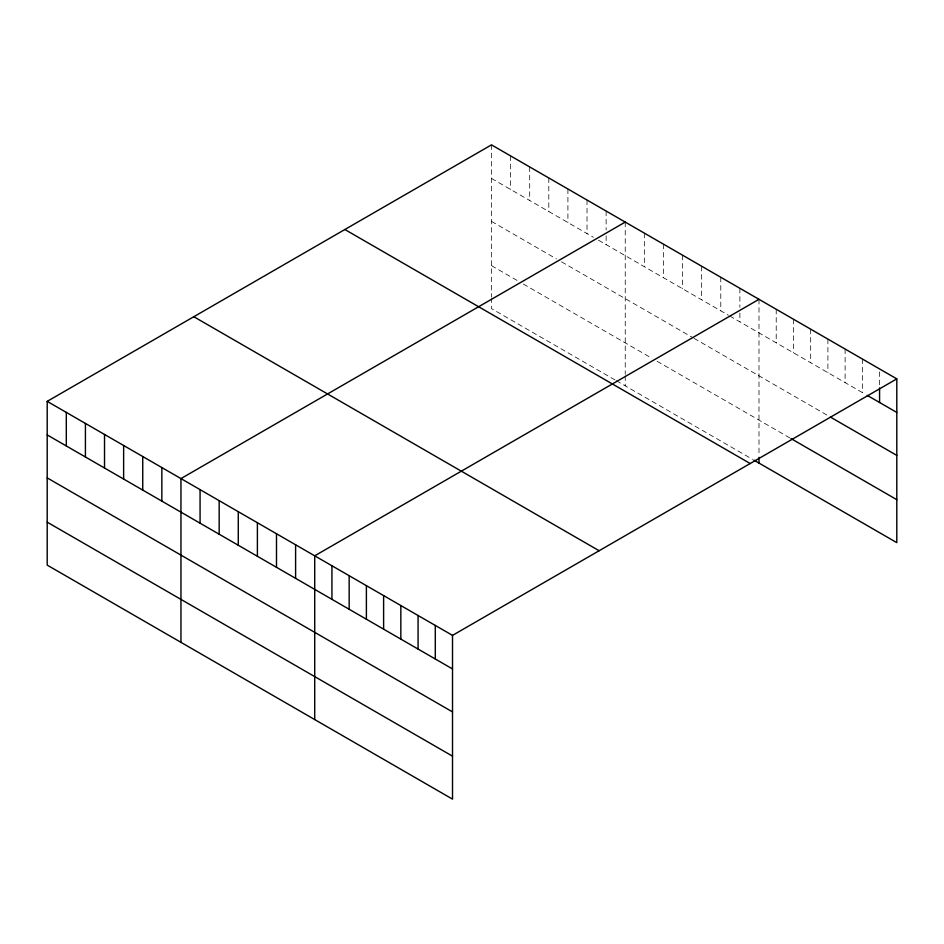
<?xml version="1.0" encoding="UTF-8"?>
<svg xmlns="http://www.w3.org/2000/svg" width="944" height="944" viewBox="0 0 944 944"><rect width="100%" height="100%" fill="white"/><g stroke="black" fill="none" stroke-linecap="round" stroke-linejoin="round"><path stroke-width="0.71" stroke-dasharray="4.72 3.54" d="M491.482 178.428L593.387 237.263M598.484 240.201L728.414 315.225M729.688 315.957L864.81 393.967M491.482 221.392L556.441 258.904M561.538 261.842L692.754 337.598M694.017 338.33L827.9 415.62M491.482 265.653L518.232 281.1M523.318 284.038L651.985 358.319M657.083 361.269L789.75 437.863M615.04 379.96L491.482 308.617L491.482 298.599M616.314 380.692L752.616 459.386M879.572 371.853L879.572 386.438M862.344 358.991L862.344 392.551M845.116 349.044L845.116 382.603M827.9 339.097L827.9 372.656M810.672 329.149L810.672 362.708M793.444 319.202L793.444 352.761M776.216 309.266L776.216 342.814M758.988 299.319L758.988 455.905M739.884 288.286L739.884 307.248M739.884 313.089L739.884 321.845M720.779 277.253L720.779 310.812M701.663 266.22L701.663 299.779M682.559 255.187L682.559 288.746M663.455 244.154L663.455 277.713M644.339 233.121L644.339 266.68M625.235 222.088L625.235 374.39M625.235 375.818L625.235 385.848M606.131 211.067L606.131 230.029M606.131 235.858L606.131 244.614M587.015 200.034L587.015 233.581M567.91 189.001L567.91 222.56M548.806 177.968L548.806 211.527M529.69 166.935L529.69 200.494M510.586 155.902L510.586 189.461M491.482 144.869L491.482 297.159"/><path stroke-width="1.42" d="M896.8 378.886L452.518 635.383L452.518 799.131L47.2 565.114L47.2 401.365L491.482 144.869L896.8 378.886L896.8 542.635L753.89 460.129M625.235 222.088L180.953 478.596L180.953 642.345M758.988 299.319L314.718 555.815L314.718 719.564M867.265 395.383L896.8 412.434M830.354 417.036L896.8 455.397M790.978 438.571L896.8 499.671M344.867 229.51L750.185 463.528M193.815 316.724L599.133 550.741M47.2 401.365L452.518 635.383M47.2 434.924L452.518 668.942M47.2 477.888L452.518 711.906M47.2 522.162L452.518 756.168M879.572 387.901L879.572 402.486M758.988 457.333L758.988 463.067M435.302 625.435L435.302 658.995M418.074 615.488L418.074 649.047M400.846 605.541L400.846 639.1M383.618 595.605L383.618 629.152M366.39 585.658L366.39 619.205M349.162 575.71L349.162 609.269M331.934 565.763L331.934 599.322M295.602 544.782L295.602 578.342M276.498 533.749L276.498 567.309M257.393 522.716L257.393 556.276M238.277 511.695L238.277 545.243M219.173 500.662L219.173 534.21M200.069 489.629L200.069 523.188M161.849 467.563L161.849 501.122M142.745 456.53L142.745 490.089M123.629 445.497L123.629 479.056M104.524 434.464L104.524 468.023M85.42 423.431L85.42 456.99M66.304 412.398L66.304 445.957"/></g></svg>
